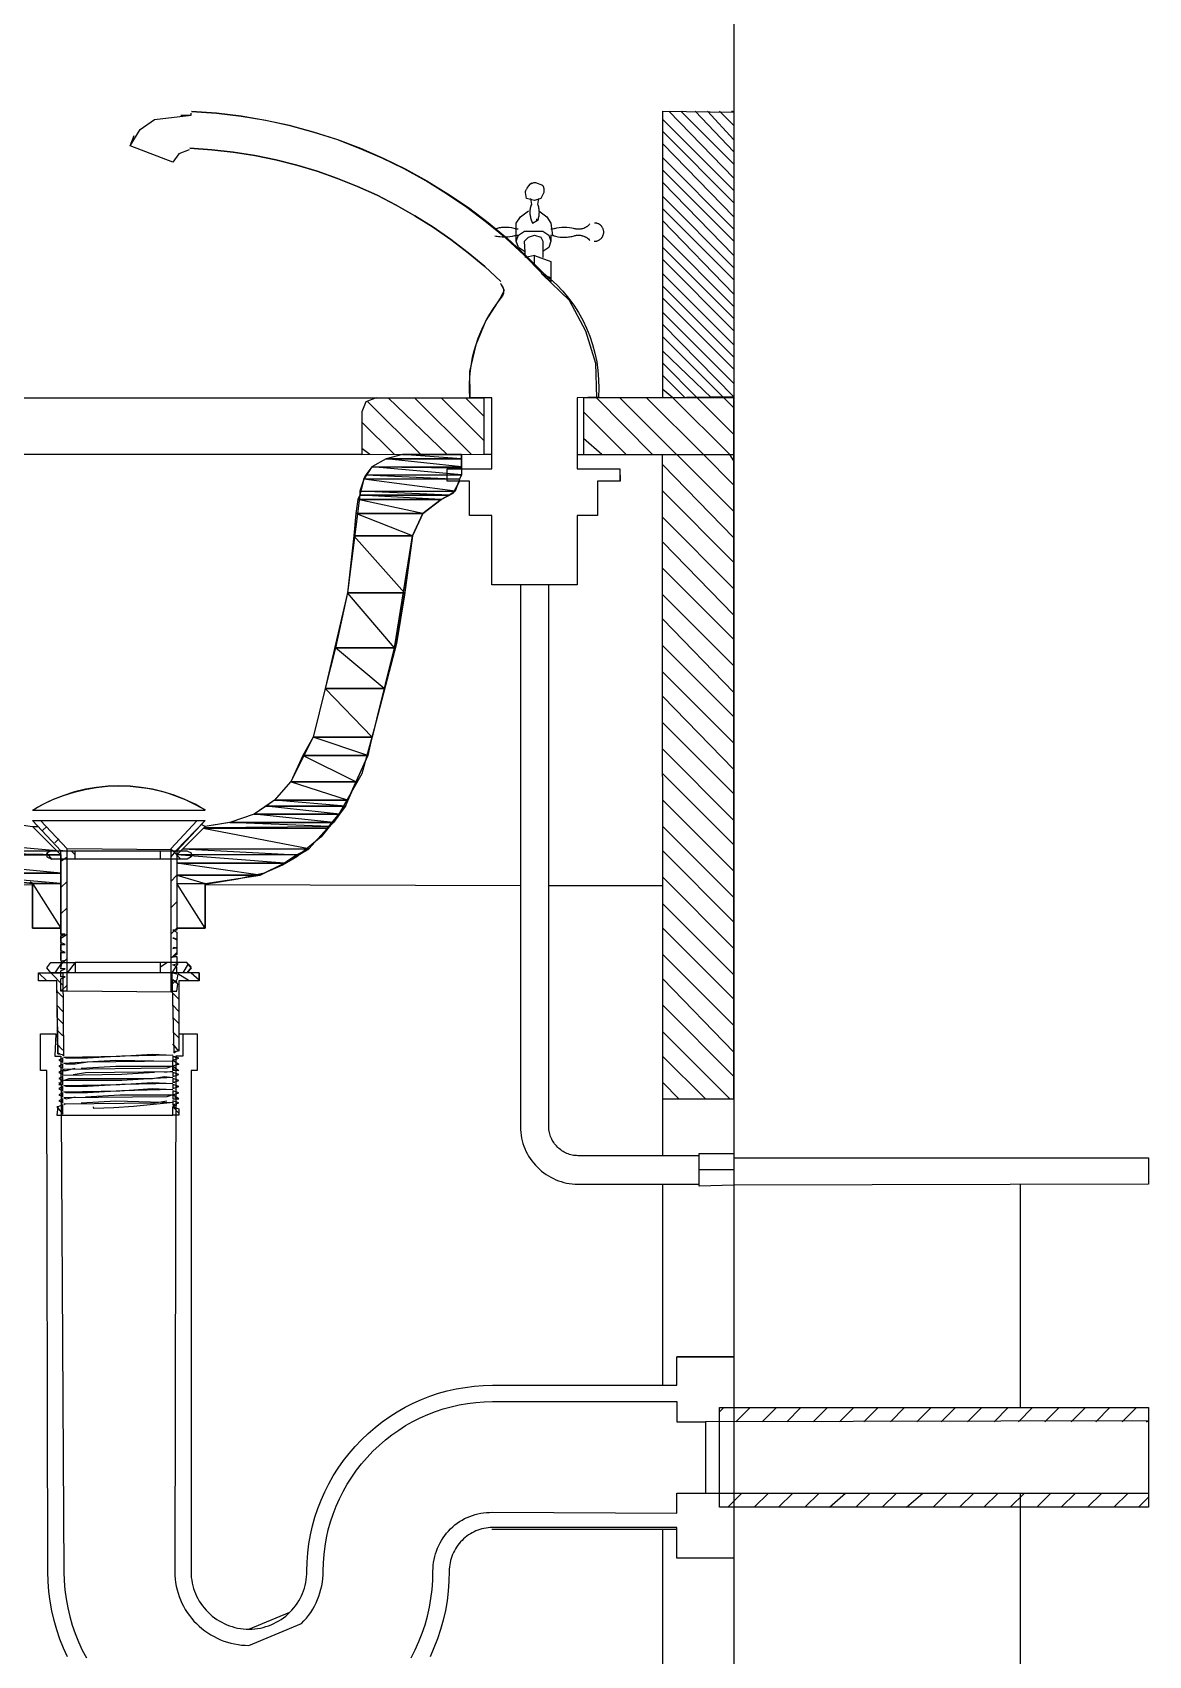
# Model space of a CAD drawing. Header units: inches. Extents: x -802 to 6464, y -987 to 5796.
# Drawn here: x 1662.9 to 1935.7, y 1906.2 to 2303 of the extents above; entities that cross this region are included whole.
import ezdxf

# ---------------------------------------------------------------- set-up
doc = ezdxf.new("R2010")
doc.units = ezdxf.units.IN
doc.header["$MEASUREMENT"] = 0

# ---------------------------------------------------------------- blocks, each defined once
blk = doc.blocks.new('SIDE')
at = {"color": 7}
for points in [[(2516.013, 2199.015), (2516.013, 2041.191)], [(2496.995, 2136.85), (2496.64, 2136.709), (2496.427, 2136.425), (2494.936, 2136.992), (2495.292, 2137.56), (2495.788, 2137.916), (2497.065, 2138.057), (2497.065, 2138.128)], [(2509.626, 2132.38), (2509.342, 2132.486), (2509.302, 2132.555), (2508.688, 2133.174), (2508.048, 2133.761), (2507.384, 2134.314), (2506.696, 2134.834), (2505.986, 2135.32), (2505.256, 2135.77), (2504.505, 2136.185), (2503.737, 2136.563), (2502.951, 2136.904), (2502.15, 2137.207), (2501.334, 2137.471), (2500.505, 2137.696), (2499.663, 2137.881), (2498.812, 2138.024), (2497.95, 2138.127), (2497.081, 2138.187), (2497.953, 2138.128), (2498.817, 2138.027), (2499.672, 2137.883), (2500.517, 2137.699), (2501.351, 2137.474), (2502.172, 2137.21), (2502.979, 2136.907), (2503.77, 2136.565), (2504.544, 2136.186), (2505.299, 2135.771), (2506.034, 2135.319), (2506.748, 2134.832), (2507.439, 2134.31), (2508.107, 2133.755), (2508.748, 2133.167), (2509.363, 2132.546), (2509.605, 2132.349), (2509.833, 2132.139), (2510.046, 2131.914), (2510.243, 2131.677), (2510.424, 2131.429), (2510.59, 2131.17), (2510.739, 2130.902), (2510.871, 2130.625), (2510.986, 2130.34), (2511.083, 2130.048), (2511.164, 2129.751), (2511.226, 2129.448), (2511.269, 2129.142), (2511.294, 2128.833), (2511.301, 2128.522), (2511.288, 2128.209), (2510.549, 2128.193), (2510.549, 2125.709), (2512.039, 2125.709), (2512.04, 2125.284), (2511.258, 2125.284), (2511.258, 2124.077), (2510.549, 2124.077), (2510.549, 2121.664), (2507.568, 2121.664), (2507.568, 2124.077), (2506.788, 2124.077), (2506.788, 2125.284), (2506.007, 2125.284), (2506.007, 2125.71), (2507.568, 2125.71), (2507.568, 2128.193), (2506.788, 2128.193)], [(2513.529, 2130.748), (2516.013, 2128.228), (2513.529, 2128.193), (2513.529, 2138.199), (2516.013, 2138.164), (2515.942, 2138.199)], [(2516.013, 2135.857), (2513.742, 2138.199)], [(2516.013, 2136.354), (2514.167, 2138.199)], [(2516.013, 2136.78), (2514.665, 2138.198)], [(2516.013, 2137.205), (2515.091, 2138.198)], [(2516.013, 2137.702), (2515.516, 2138.199)], [(2496.711, 2138.057), (2497.065, 2138.057)], [(2516.013, 2135.431), (2513.529, 2137.915)], [(2494.937, 2136.992), (2495.078, 2137.347)], [(2516.013, 2135.005), (2513.529, 2137.489)], [(2516.013, 2134.509), (2513.529, 2137.064)], [(2516.013, 2134.083), (2513.529, 2136.567)], [(2516.013, 2133.657), (2513.529, 2136.141)], [(2508.957, 2135.687), (2508.906, 2135.655), (2508.858, 2135.611)], [(2516.013, 2133.16), (2513.529, 2135.715)], [(2508.916, 2135.147), (2508.944, 2134.943), (2508.932, 2134.913), (2508.922, 2134.882), (2508.913, 2134.85), (2508.906, 2134.817), (2508.901, 2134.783), (2508.897, 2134.748), (2508.895, 2134.714), (2508.894, 2134.679), (2508.894, 2134.644), (2508.896, 2134.609), (2508.899, 2134.575), (2508.904, 2134.541), (2508.91, 2134.507), (2508.917, 2134.474), (2508.926, 2134.443), (2508.936, 2134.412), (2508.987, 2134.296), (2509.18, 2134.411), (2509.19, 2134.442), (2509.199, 2134.474), (2509.207, 2134.507), (2509.213, 2134.541), (2509.218, 2134.575), (2509.221, 2134.609), (2509.223, 2134.644), (2509.224, 2134.679), (2509.223, 2134.714), (2509.22, 2134.749), (2509.216, 2134.783), (2509.211, 2134.817), (2509.204, 2134.85), (2509.195, 2134.883), (2509.185, 2134.914), (2509.173, 2134.944), (2509.2, 2135.147)], [(2516.013, 2132.735), (2513.529, 2135.218)], [(2516.013, 2132.309), (2513.529, 2134.793)], [(2508.42, 2133.657), (2508.42, 2134.296), (2508.562, 2134.509), (2508.845, 2134.721)], [(2509.129, 2134.438), (2509.129, 2134.367)], [(2509.2, 2134.721), (2509.484, 2134.509), (2509.626, 2134.296), (2509.682, 2133.86), (2509.787, 2133.833), (2509.867, 2133.817), (2509.949, 2133.807), (2510.032, 2133.801), (2510.116, 2133.8), (2510.199, 2133.804), (2510.24, 2133.808), (2510.281, 2133.814), (2510.321, 2133.821), (2510.361, 2133.83), (2510.401, 2133.84), (2510.44, 2133.852), (2510.458, 2133.857), (2510.477, 2133.861), (2510.496, 2133.865), (2510.515, 2133.868), (2510.534, 2133.87), (2510.553, 2133.871), (2510.572, 2133.872), (2510.591, 2133.872), (2510.609, 2133.871), (2510.628, 2133.87), (2510.647, 2133.868), (2510.665, 2133.866), (2510.684, 2133.862), (2510.702, 2133.859), (2510.72, 2133.854), (2510.739, 2133.849), (2510.774, 2133.837), (2510.791, 2133.83), (2510.809, 2133.822), (2510.826, 2133.814), (2510.842, 2133.805), (2510.859, 2133.796), (2510.875, 2133.786), (2510.89, 2133.775), (2510.906, 2133.764), (2510.935, 2133.74), (2510.963, 2133.714), (2510.977, 2133.7), (2510.989, 2133.685)], [(2509.628, 2134.088), (2509.664, 2134.092), (2509.755, 2134.106), (2509.795, 2134.116), (2509.836, 2134.125), (2509.921, 2134.139), (2510.009, 2134.147), (2510.099, 2134.151), (2510.188, 2134.149), (2510.276, 2134.141), (2510.361, 2134.128), (2510.402, 2134.119), (2510.442, 2134.109), (2510.461, 2134.104), (2510.479, 2134.1), (2510.498, 2134.097), (2510.517, 2134.094), (2510.555, 2134.09), (2510.573, 2134.089), (2510.592, 2134.089), (2510.63, 2134.09), (2510.648, 2134.092), (2510.667, 2134.094), (2510.685, 2134.097), (2510.703, 2134.1), (2510.739, 2134.109), (2510.775, 2134.121), (2510.809, 2134.134), (2510.842, 2134.151), (2510.859, 2134.16), (2510.875, 2134.169), (2510.89, 2134.18), (2510.906, 2134.19), (2510.921, 2134.202), (2510.935, 2134.214), (2510.949, 2134.226), (2510.963, 2134.24), (2510.977, 2134.253), (2510.989, 2134.268)], [(2511.132, 2133.658), (2511.154, 2133.657), (2511.176, 2133.658), (2511.186, 2133.659), (2511.197, 2133.661), (2511.207, 2133.662), (2511.218, 2133.664), (2511.228, 2133.667), (2511.238, 2133.669), (2511.248, 2133.673), (2511.258, 2133.676), (2511.278, 2133.684), (2511.297, 2133.693), (2511.306, 2133.698), (2511.315, 2133.703), (2511.333, 2133.715), (2511.35, 2133.727), (2511.366, 2133.741), (2511.381, 2133.756), (2511.388, 2133.764), (2511.395, 2133.772), (2511.402, 2133.78), (2511.408, 2133.789), (2511.42, 2133.807), (2511.426, 2133.816), (2511.431, 2133.826), (2511.436, 2133.835), (2511.441, 2133.845), (2511.445, 2133.855), (2511.449, 2133.865), (2511.453, 2133.874), (2511.456, 2133.885), (2511.462, 2133.905), (2511.466, 2133.926), (2511.469, 2133.946), (2511.47, 2133.967), (2511.47, 2133.989), (2511.469, 2134.01), (2511.466, 2134.031), (2511.462, 2134.051), (2511.457, 2134.072), (2511.45, 2134.092), (2511.442, 2134.112), (2511.432, 2134.132), (2511.421, 2134.15), (2511.409, 2134.168), (2511.402, 2134.176), (2511.396, 2134.185), (2511.388, 2134.193), (2511.381, 2134.2), (2511.374, 2134.208), (2511.366, 2134.215), (2511.358, 2134.222), (2511.349, 2134.228), (2511.341, 2134.235), (2511.332, 2134.241), (2511.323, 2134.246), (2511.314, 2134.252), (2511.296, 2134.262), (2511.286, 2134.266), (2511.277, 2134.271), (2511.257, 2134.278), (2511.237, 2134.284), (2511.226, 2134.287), (2511.216, 2134.289), (2511.195, 2134.293), (2511.184, 2134.294), (2511.173, 2134.295), (2511.162, 2134.295), (2511.151, 2134.296)], [(2516.013, 2131.812), (2513.529, 2134.367)], [(2508.489, 2133.865), (2508.452, 2133.861), (2508.361, 2133.847), (2508.28, 2133.828), (2508.195, 2133.813), (2508.107, 2133.804), (2508.018, 2133.8), (2507.928, 2133.801), (2507.84, 2133.808), (2507.797, 2133.813), (2507.755, 2133.82), (2507.714, 2133.829), (2507.674, 2133.839)], [(2507.679, 2134.098), (2507.718, 2134.11), (2507.757, 2134.12), (2507.797, 2134.129), (2507.837, 2134.137), (2507.878, 2134.142), (2507.919, 2134.147), (2508.002, 2134.152), (2508.085, 2134.151), (2508.168, 2134.146), (2508.249, 2134.135), (2508.329, 2134.12), (2508.38, 2134.103), (2508.437, 2134.094), (2508.489, 2134.087)], [(2508.379, 2133.849), (2508.344, 2133.842)], [(2508.704, 2133.302), (2508.491, 2133.444), (2508.42, 2133.657), (2508.491, 2133.87), (2508.704, 2134.012), (2509.342, 2134.012), (2509.555, 2133.87), (2509.626, 2133.657), (2509.555, 2133.444), (2509.342, 2133.302)], [(2509.058, 2133.16), (2508.739, 2133.089), (2508.704, 2133.657), (2508.845, 2133.799), (2509.058, 2133.87), (2509.271, 2133.799), (2509.342, 2133.657), (2509.342, 2133.09)], [(2509.737, 2133.85), (2509.679, 2133.859), (2509.627, 2133.868), (2509.626, 2133.657)], [(2509.738, 2134.104), (2509.774, 2134.111)], [(2516.013, 2131.386), (2513.529, 2133.87)], [(2509.059, 2132.806), (2509.059, 2133.16), (2509.626, 2132.947), (2509.626, 2132.38), (2509.626, 2132.238), (2509.342, 2132.486), (2510.264, 2131.6), (2510.833, 2130.534), (2511.188, 2129.399), (2511.223, 2128.193), (2513.174, 2126.206)], [(2516.013, 2130.96), (2513.529, 2133.444)], [(2516.013, 2130.535), (2513.529, 2133.019)], [(2516.013, 2130.038), (2513.529, 2132.522)], [(2516.013, 2129.612), (2513.529, 2132.096)], [(2516.013, 2129.186), (2513.529, 2131.67)], [(2516.013, 2128.69), (2513.529, 2131.174)], [(2516.013, 2127.838), (2515.658, 2128.193), (2513.529, 2130.322)], [(2515.232, 2128.193), (2513.529, 2129.826)], [(2516.013, 2126.915), (2514.736, 2128.193), (2513.53, 2129.399)], [(2514.31, 2128.193), (2513.529, 2128.973)], [(2503.523, 2128.193), (2503.168, 2128.051), (2503.026, 2127.696), (2503.026, 2126.206), (2471.022, 2126.206), (2460.377, 2126.205)], [(2468.963, 2128.193), (2470.986, 2126.206), (2471.021, 2127.696), (2470.88, 2128.051), (2470.56, 2128.193), (2503.523, 2128.193), (2507.285, 2128.193), (2507.285, 2126.205)], [(2505.084, 2126.206), (2503.239, 2128.051)], [(2506.007, 2126.206), (2503.949, 2128.193)], [(2506.858, 2126.206), (2504.871, 2128.193)], [(2507.284, 2126.703), (2505.793, 2128.194)], [(2507.284, 2127.554), (2506.646, 2128.193)], [(2507.568, 2125.709), (2507.568, 2128.193)], [(2510.549, 2128.193), (2510.549, 2125.709)], [(2513.528, 2103.71), (2516.012, 2103.71), (2516.012, 2128.193), (2510.761, 2128.193), (2510.761, 2126.206)], [(2512.038, 2128.193), (2516.013, 2124.219)], [(2516.013, 2125.141), (2514.949, 2126.206), (2512.961, 2128.193)], [(2516.013, 2125.993), (2515.871, 2126.206), (2513.884, 2128.193), (2513.529, 2128.477)], [(2512.252, 2126.206), (2510.761, 2127.697)], [(2504.162, 2126.206), (2503.027, 2127.341)], [(2503.31, 2126.206), (2503.027, 2126.419)], [(2511.4, 2126.206), (2510.762, 2126.773)], [(2491.53, 2113.22), (2492.524, 2112.227), (2492.524, 2109.671), (2492.524, 2109.423), (2492.524, 2109.139), (2492.524, 2108.855), (2492.523, 2108.536), (2492.523, 2108.819), (2492.665, 2108.819), (2492.523, 2108.89), (2492.523, 2109.103), (2492.665, 2109.103), (2492.523, 2109.174), (2492.523, 2109.388), (2492.665, 2109.459), (2492.523, 2109.459), (2492.523, 2112.368), (2491.53, 2113.432), (2491.814, 2113.432), (2497.278, 2113.432), (2497.562, 2113.432), (2496.569, 2112.368), (2496.569, 2109.6), (2496.427, 2109.6), (2496.569, 2109.529), (2496.569, 2109.281), (2496.569, 2108.997), (2496.569, 2108.749), (2496.427, 2108.678), (2496.569, 2108.678), (2496.569, 2108.394)], [(2506.503, 2126.064), (2506.503, 2125.78), (2503.878, 2126.064), (2503.381, 2125.78), (2506.504, 2125.745), (2506.504, 2126.206), (2504.445, 2126.206), (2503.878, 2126.064), (2503.381, 2125.78), (2503.098, 2125.355), (2502.956, 2124.786), (2502.53, 2121.38), (2501.749, 2118.045), (2501.323, 2116.341), (2500.543, 2114.781), (2499.975, 2114.142), (2499.265, 2113.645), (2498.414, 2113.361), (2497.562, 2113.219), (2497.42, 2113.29)], [(2507.568, 2126.206), (2507.285, 2126.206), (2503.026, 2126.205)], [(2503.381, 2125.78), (2506.503, 2125.78), (2506.503, 2125.496), (2503.381, 2125.78), (2503.168, 2125.496), (2506.432, 2125.354), (2503.097, 2125.354), (2503.168, 2125.496), (2506.503, 2125.496), (2506.432, 2125.354), (2503.097, 2125.354)], [(2504.445, 2126.206), (2506.504, 2126.206), (2506.504, 2126.064), (2503.878, 2126.064)], [(2510.549, 2126.206), (2510.761, 2126.206), (2516.012, 2126.206)], [(2512.039, 2125.709), (2512.039, 2125.284)], [(2513.529, 2101.723), (2513.529, 2103.711), (2513.528, 2126.206)], [(2516.013, 2123.296), (2513.529, 2125.851)], [(2496.569, 2111.233), (2497.562, 2111.233), (2497.562, 2109.671), (2496.569, 2111.233), (2497.562, 2111.232), (2497.562, 2109.671), (2496.568, 2109.671), (2497.563, 2109.671), (2497.563, 2111.233), (2499.478, 2111.517), (2500.33, 2111.942), (2501.181, 2112.439), (2501.82, 2113.148), (2502.459, 2113.93), (2503.24, 2115.703), (2504.162, 2119.465), (2504.8, 2123.367), (2505.156, 2124.148), (2505.794, 2124.645), (2506.22, 2124.858), (2506.433, 2125.283), (2506.22, 2124.857), (2505.794, 2124.645), (2505.156, 2124.148), (2504.801, 2123.368), (2504.517, 2121.309), (2504.233, 2119.607), (2503.453, 2116.626), (2503.026, 2115.065), (2502.175, 2113.574), (2501.607, 2112.864), (2500.756, 2112.155), (2500.258, 2111.871), (2499.62, 2111.588), (2498.698, 2111.375), (2497.562, 2111.197), (2508.562, 2111.162)], [(2506.432, 2125.354), (2506.29, 2124.928), (2506.078, 2124.787), (2502.955, 2124.786)], [(2473.576, 2113.22), (2473.576, 2111.161), (2491.53, 2111.197), (2491.53, 2109.672), (2492.524, 2109.671), (2491.53, 2109.671), (2491.53, 2111.233), (2488.337, 2111.587), (2485.144, 2112.368), (2482.092, 2113.503), (2479.254, 2114.922), (2476.557, 2116.696), (2474.144, 2118.826), (2472.015, 2121.239), (2470.171, 2123.935), (2469.602, 2124.503), (2468.893, 2124.716), (2468.751, 2124.716), (2472.086, 2124.716), (2468.183, 2124.857), (2468.751, 2124.716)], [(2505.794, 2124.644), (2505.156, 2124.148), (2502.813, 2124.148)], [(2506.078, 2124.786), (2505.794, 2124.644), (2502.884, 2124.644)], [(2516.013, 2122.445), (2513.529, 2124.929)], [(2505.156, 2124.148), (2504.801, 2123.367), (2502.742, 2123.368)], [(2507.568, 2121.664), (2507.568, 2124.077)], [(2510.549, 2124.077), (2510.549, 2121.664)], [(2516.013, 2121.522), (2513.529, 2124.006)], [(2504.801, 2123.368), (2504.517, 2121.381), (2502.529, 2121.381)], [(2516.013, 2120.6), (2513.529, 2123.155)], [(2516.013, 2119.748), (2513.529, 2122.232)], [(2504.517, 2121.381), (2504.162, 2119.465), (2502.104, 2119.465)], [(2508.562, 2121.664), (2508.562, 2102.735), (2508.564, 2102.634), (2508.572, 2102.535), (2508.584, 2102.437), (2508.601, 2102.341), (2508.623, 2102.246), (2508.649, 2102.152), (2508.68, 2102.06), (2508.716, 2101.969), (2508.756, 2101.881), (2508.8, 2101.794), (2508.849, 2101.71), (2508.901, 2101.627), (2508.959, 2101.547), (2509.02, 2101.47), (2509.085, 2101.394), (2509.154, 2101.322), (2509.227, 2101.253), (2509.302, 2101.188), (2509.379, 2101.126), (2509.459, 2101.069), (2509.542, 2101.016), (2509.626, 2100.968), (2509.713, 2100.924), (2509.801, 2100.884), (2509.892, 2100.848), (2509.984, 2100.817), (2510.077, 2100.791), (2510.173, 2100.769), (2510.269, 2100.752), (2510.367, 2100.74), (2510.466, 2100.732), (2510.566, 2100.73), (2514.806, 2100.73)], [(2514.807, 2101.723), (2510.566, 2101.724), (2510.515, 2101.725), (2510.465, 2101.729), (2510.416, 2101.735), (2510.367, 2101.744), (2510.319, 2101.755), (2510.273, 2101.768), (2510.226, 2101.784), (2510.181, 2101.802), (2510.137, 2101.822), (2510.094, 2101.845), (2510.052, 2101.87), (2510.01, 2101.897), (2509.97, 2101.926), (2509.931, 2101.957), (2509.893, 2101.99), (2509.856, 2102.025), (2509.821, 2102.062), (2509.788, 2102.1), (2509.757, 2102.139), (2509.728, 2102.179), (2509.701, 2102.22), (2509.676, 2102.262), (2509.654, 2102.306), (2509.633, 2102.35), (2509.615, 2102.395), (2509.6, 2102.441), (2509.586, 2102.488), (2509.575, 2102.536), (2509.566, 2102.584), (2509.56, 2102.634), (2509.556, 2102.684), (2509.555, 2102.735), (2509.555, 2117.194), (2509.555, 2120.316), (2509.555, 2121.664)], [(2516.013, 2118.826), (2513.529, 2121.309)], [(2516.013, 2117.903), (2513.529, 2120.458)], [(2504.162, 2119.465), (2503.807, 2118.045), (2501.749, 2118.045)], [(2516.013, 2117.052), (2513.529, 2119.535)], [(2516.013, 2116.129), (2513.529, 2118.613)], [(2503.807, 2118.045), (2503.382, 2116.342), (2501.323, 2116.342)], [(2516.013, 2115.206), (2513.529, 2117.761)], [(2516.013, 2114.355), (2513.529, 2116.839)], [(2503.381, 2116.342), (2503.239, 2115.703), (2500.968, 2115.703)], [(2503.239, 2115.703), (2502.814, 2114.781), (2500.542, 2114.78)], [(2516.013, 2113.432), (2513.529, 2115.916)], [(2516.013, 2112.581), (2513.529, 2115.065)], [(2485.64, 2114.355), (2488.55, 2113.646), (2491.53, 2113.22), (2491.743, 2113.219)], [(2502.813, 2114.78), (2502.53, 2114.142), (2499.975, 2114.142)], [(2491.53, 2113.787), (2497.562, 2113.787)], [(2502.459, 2113.929), (2502.246, 2113.645), (2499.265, 2113.645)], [(2502.53, 2114.142), (2502.459, 2113.929), (2499.691, 2113.929)], [(2516.013, 2111.658), (2513.529, 2114.142)], [(2491.53, 2113.219), (2492.382, 2112.368), (2492.523, 2112.226), (2485.853, 2112.226)], [(2492.595, 2112.368), (2492.524, 2112.368), (2491.531, 2113.432)], [(2496.711, 2112.084), (2496.391, 2112.403), (2492.736, 2112.439), (2491.814, 2113.432)], [(2491.885, 2113.078), (2492.027, 2113.219)], [(2497.562, 2113.432), (2496.533, 2112.368), (2496.356, 2112.155)], [(2497.278, 2113.432), (2496.356, 2112.439), (2496.356, 2107.471), (2496.569, 2107.471), (2496.604, 2107.719), (2496.427, 2107.861), (2496.569, 2107.79), (2496.427, 2107.826)], [(2502.034, 2113.361), (2501.892, 2113.219), (2498.413, 2113.361), (2497.562, 2113.219), (2496.568, 2112.226), (2496.568, 2109.671), (2496.356, 2109.458)], [(2497.562, 2113.219), (2497.527, 2113.184), (2501.892, 2113.219), (2501.82, 2113.148), (2497.491, 2113.148)], [(2502.245, 2113.645), (2502.033, 2113.361), (2498.413, 2113.361)], [(2516.013, 2110.736), (2513.529, 2113.22)], [(2492.311, 2112.652), (2492.453, 2112.794)], [(2501.82, 2113.148), (2501.182, 2112.439), (2497.491, 2113.148), (2496.782, 2112.439), (2500.756, 2112.226), (2496.569, 2112.226), (2496.781, 2112.439), (2501.182, 2112.439), (2500.756, 2112.226), (2496.569, 2112.226)], [(2492.523, 2112.226), (2492.523, 2111.587), (2488.337, 2111.587)], [(2492.027, 2112.297), (2492.027, 2112.155), (2492.204, 2112.084), (2492.027, 2112.297), (2492.169, 2112.368), (2493.02, 2112.368)], [(2493.02, 2112.084), (2493.02, 2112.368), (2496.923, 2112.368), (2497.065, 2112.297), (2497.065, 2112.155), (2496.924, 2112.084), (2493.021, 2112.084), (2492.169, 2112.084)], [(2492.524, 2112.013), (2492.736, 2112.155)], [(2496.64, 2107.188), (2496.391, 2107.436), (2492.736, 2107.472), (2492.736, 2112.439)], [(2493.02, 2112.226), (2492.879, 2112.368)], [(2496.001, 2112.084), (2496.001, 2112.368)], [(2500.756, 2112.226), (2500.329, 2111.942), (2496.569, 2111.942)], [(2516.013, 2109.884), (2513.529, 2112.368)], [(2491.439, 2111.283), (2491.528, 2111.256), (2492.523, 2111.232), (2488.337, 2111.587), (2491.53, 2111.233), (2492.523, 2109.671), (2492.523, 2111.587)], [(2496.356, 2111.303), (2496.569, 2111.516), (2499.478, 2111.516), (2496.569, 2111.942), (2496.569, 2111.516), (2497.562, 2111.232), (2499.478, 2111.516)], [(2500.329, 2111.942), (2499.478, 2111.516), (2496.569, 2111.516), (2496.569, 2109.671)], [(2473.576, 2111.161), (2464.067, 2111.161), (2464.067, 2072.202), (2513.53, 2072.202), (2513.529, 2083.698), (2513.529, 2088.666)], [(2491.53, 2109.671), (2491.53, 2111.233), (2492.523, 2111.233)], [(2492.524, 2111.09), (2492.736, 2111.303)], [(2509.555, 2111.162), (2513.529, 2111.162)], [(2516.013, 2108.962), (2513.529, 2111.446)], [(2492.524, 2110.168), (2492.736, 2110.381)], [(2496.356, 2110.381), (2496.569, 2110.594)], [(2516.013, 2108.039), (2513.529, 2110.523)], [(2492.524, 2109.316), (2492.736, 2109.458)], [(2492.524, 2109.387), (2492.595, 2109.458)], [(2496.569, 2109.246), (2496.462, 2109.316), (2496.427, 2109.316)], [(2516.013, 2107.188), (2513.529, 2109.671)], [(2492.524, 2109.104), (2492.595, 2109.104)], [(2492.524, 2108.82), (2492.595, 2108.82)], [(2496.569, 2108.678), (2496.391, 2108.642), (2496.569, 2108.82)], [(2496.569, 2108.962), (2496.462, 2108.997), (2496.427, 2108.962)], [(2516.013, 2106.265), (2513.529, 2108.749)], [(2491.743, 2107.826), (2491.743, 2108.11), (2492.027, 2107.826)], [(2492.595, 2107.684), (2492.169, 2108.11), (2492.027, 2108.287), (2492.027, 2108.287), (2492.169, 2108.465), (2493.02, 2108.465), (2492.737, 2108.11)], [(2497.349, 2108.11), (2493.021, 2108.11), (2492.169, 2108.11)], [(2492.736, 2107.472), (2492.523, 2107.472), (2492.523, 2107.897), (2492.665, 2107.968), (2492.523, 2107.968), (2492.523, 2108.181), (2492.665, 2108.252), (2492.523, 2108.252), (2492.559, 2108.465), (2492.311, 2108.11)], [(2492.524, 2108.394), (2492.736, 2108.607)], [(2492.524, 2108.465), (2492.595, 2108.536)], [(2497.065, 2108.252), (2497.065, 2108.288), (2496.924, 2108.11), (2497.065, 2108.287), (2496.923, 2108.465), (2493.02, 2108.465), (2493.02, 2108.11)], [(2496.001, 2108.323), (2496.214, 2108.465)], [(2496.001, 2108.11), (2496.001, 2108.465)], [(2496.569, 2108.109), (2496.569, 2108.324), (2496.427, 2108.394), (2496.604, 2108.43), (2496.391, 2108.11), (2496.467, 2105.314), (2496.548, 2105.37), (2496.599, 2105.386), (2496.644, 2105.4)], [(2497.066, 2108.11), (2497.349, 2107.862), (2497.349, 2108.11), (2497.349, 2107.826), (2496.64, 2107.826), (2496.64, 2105.378), (2496.427, 2105.626)], [(2497.065, 2108.323), (2496.959, 2108.429), (2496.782, 2108.11)], [(2492.48, 2105.275), (2492.409, 2105.28), (2492.382, 2107.826)], [(2492.524, 2107.471), (2492.736, 2107.684)], [(2496.995, 2107.826), (2496.604, 2108.074), (2496.569, 2107.861), (2496.356, 2107.684)], [(2516.013, 2105.342), (2513.529, 2107.897)], [(2492.595, 2107.259), (2492.382, 2107.471)], [(2492.595, 2106.762), (2492.382, 2106.975)], [(2496.64, 2106.762), (2496.427, 2106.975)], [(2516.013, 2104.491), (2513.529, 2106.975)], [(2492.595, 2106.336), (2492.382, 2106.549)], [(2496.64, 2106.336), (2496.427, 2106.549)], [(2530.419, 2092.427), (2530.489, 2092.463), (2515.02, 2092.427), (2515.019, 2089.943), (2516.012, 2089.943), (2516.013, 2087.673), (2514.026, 2087.673), (2514.026, 2088.737), (2507.586, 2088.737), (2507.511, 2088.735), (2507.436, 2088.729), (2507.362, 2088.72), (2507.29, 2088.707), (2507.218, 2088.691), (2507.148, 2088.671), (2507.079, 2088.647), (2507.011, 2088.621), (2506.944, 2088.591), (2506.879, 2088.557), (2506.816, 2088.52), (2506.754, 2088.48), (2506.694, 2088.437), (2506.636, 2088.391), (2506.579, 2088.342), (2506.524, 2088.29), (2506.472, 2088.235), (2506.423, 2088.178), (2506.377, 2088.119), (2506.334, 2088.057), (2506.294, 2087.994), (2506.257, 2087.929), (2506.224, 2087.863), (2506.194, 2087.795), (2506.167, 2087.725), (2506.144, 2087.655), (2506.124, 2087.583), (2506.107, 2087.51), (2506.095, 2087.436), (2506.085, 2087.362), (2506.08, 2087.287), (2506.078, 2087.211), (2506.069, 2086.864), (2506.044, 2086.52), (2506.001, 2086.179), (2505.942, 2085.841), (2505.867, 2085.507), (2505.776, 2085.178), (2505.669, 2084.854), (2505.546, 2084.536), (2505.408, 2084.224)], [(2492.754, 2084.217), (2492.612, 2084.527), (2492.486, 2084.844), (2492.376, 2085.166), (2492.282, 2085.494), (2492.204, 2085.826), (2492.142, 2086.163), (2492.098, 2086.503), (2492.072, 2086.847), (2492.063, 2087.193), (2492.027, 2104.704), (2491.814, 2104.704), (2491.814, 2105.981), (2492.346, 2105.981), (2492.311, 2105.201), (2492.524, 2105.2), (2492.63, 2087.194), (2492.638, 2086.876), (2492.663, 2086.56), (2492.704, 2086.247), (2492.76, 2085.938), (2492.832, 2085.633), (2492.919, 2085.332), (2493.021, 2085.036), (2493.137, 2084.745), (2493.267, 2084.46), (2493.411, 2084.182)], [(2504.753, 2084.187), (2504.894, 2084.467), (2505.021, 2084.753), (2505.134, 2085.046), (2505.232, 2085.343), (2505.316, 2085.646), (2505.385, 2085.952), (2505.44, 2086.263), (2505.479, 2086.576), (2505.502, 2086.893), (2505.51, 2087.211), (2505.513, 2087.315), (2505.52, 2087.418), (2505.533, 2087.52), (2505.551, 2087.621), (2505.573, 2087.721), (2505.6, 2087.82), (2505.633, 2087.917), (2505.669, 2088.012), (2505.711, 2088.106), (2505.757, 2088.197), (2505.807, 2088.286), (2505.862, 2088.372), (2505.921, 2088.457), (2505.984, 2088.538), (2506.052, 2088.616), (2506.123, 2088.691), (2506.198, 2088.763), (2506.276, 2088.829), (2506.356, 2088.89), (2506.439, 2088.947), (2506.525, 2088.999), (2506.612, 2089.047), (2506.702, 2089.089), (2506.794, 2089.127), (2506.887, 2089.161), (2506.983, 2089.19), (2507.08, 2089.214), (2507.178, 2089.234), (2507.279, 2089.249), (2507.38, 2089.26), (2507.482, 2089.267), (2507.586, 2089.269), (2514.026, 2089.234), (2514.026, 2089.943), (2515.019, 2089.943)], [(2492.595, 2105.91), (2492.382, 2106.123)], [(2496.64, 2105.839), (2496.427, 2106.052)], [(2496.64, 2105.981), (2496.782, 2105.981), (2496.781, 2105.2), (2496.533, 2105.2), (2496.498, 2087.193), (2496.501, 2087.065), (2496.51, 2086.938), (2496.526, 2086.813), (2496.548, 2086.689), (2496.576, 2086.566), (2496.61, 2086.446), (2496.649, 2086.327), (2496.695, 2086.211), (2496.746, 2086.097), (2496.803, 2085.986), (2496.865, 2085.877), (2496.933, 2085.771), (2497.006, 2085.669), (2497.084, 2085.569), (2497.168, 2085.472), (2497.256, 2085.38), (2497.35, 2085.291), (2497.446, 2085.208), (2497.547, 2085.129), (2497.651, 2085.056), (2497.758, 2084.988), (2497.868, 2084.926), (2497.981, 2084.869), (2498.097, 2084.818), (2498.215, 2084.773), (2498.335, 2084.733), (2498.457, 2084.699), (2498.58, 2084.671), (2498.706, 2084.649), (2498.832, 2084.634), (2498.96, 2084.624), (2499.088, 2084.621), (2500.92, 2085.38), (2501.008, 2085.473), (2501.092, 2085.57), (2501.17, 2085.67), (2501.243, 2085.774), (2501.311, 2085.881), (2501.373, 2085.991), (2501.43, 2086.104), (2501.481, 2086.22), (2501.527, 2086.338), (2501.566, 2086.458), (2501.6, 2086.58), (2501.628, 2086.704), (2501.65, 2086.829), (2501.666, 2086.955), (2501.675, 2087.083), (2501.678, 2087.211), (2501.686, 2087.505), (2501.707, 2087.797), (2501.743, 2088.086), (2501.793, 2088.373), (2501.857, 2088.656), (2501.934, 2088.935), (2502.025, 2089.209), (2502.129, 2089.479), (2502.246, 2089.743), (2502.376, 2090.001), (2502.519, 2090.254), (2502.674, 2090.499), (2502.841, 2090.737), (2503.02, 2090.967), (2503.211, 2091.188), (2503.414, 2091.401), (2503.627, 2091.604), (2503.848, 2091.795), (2504.077, 2091.974), (2504.314, 2092.141), (2504.557, 2092.296), (2504.808, 2092.439), (2505.065, 2092.569), (2505.327, 2092.686), (2505.595, 2092.79), (2505.868, 2092.881), (2506.146, 2092.958), (2506.427, 2093.022), (2506.713, 2093.072), (2507.001, 2093.108), (2507.292, 2093.129), (2507.586, 2093.137), (2514.026, 2093.137), (2514.026, 2092.427), (2515.019, 2092.427)], [(2496.782, 2105.981), (2497.278, 2105.981), (2497.278, 2104.704), (2497.066, 2104.704), (2497.065, 2087.193), (2497.068, 2087.093), (2497.075, 2086.994), (2497.088, 2086.896), (2497.105, 2086.8), (2497.126, 2086.705), (2497.153, 2086.611), (2497.184, 2086.519), (2497.219, 2086.428), (2497.259, 2086.34), (2497.304, 2086.253), (2497.352, 2086.169), (2497.405, 2086.086), (2497.462, 2086.006), (2497.524, 2085.928), (2497.589, 2085.853), (2497.658, 2085.781), (2497.731, 2085.712), (2497.806, 2085.647), (2497.885, 2085.585), (2497.966, 2085.528), (2498.05, 2085.475), (2498.136, 2085.427), (2498.224, 2085.382), (2498.314, 2085.343), (2498.406, 2085.307), (2498.5, 2085.276), (2498.595, 2085.25), (2498.692, 2085.228), (2498.79, 2085.211), (2498.888, 2085.199), (2498.988, 2085.191), (2499.088, 2085.189), (2500.518, 2085.781), (2500.587, 2085.854), (2500.653, 2085.93), (2500.714, 2086.008), (2500.771, 2086.089), (2500.824, 2086.173), (2500.872, 2086.259), (2500.917, 2086.347), (2500.957, 2086.437), (2500.992, 2086.53), (2501.023, 2086.623), (2501.05, 2086.718), (2501.071, 2086.815), (2501.089, 2086.913), (2501.101, 2087.012), (2501.108, 2087.111), (2501.111, 2087.211), (2501.119, 2087.533), (2501.142, 2087.853), (2501.182, 2088.17), (2501.237, 2088.484), (2501.307, 2088.794), (2501.391, 2089.1), (2501.491, 2089.401), (2501.605, 2089.696), (2501.733, 2089.986), (2501.876, 2090.269), (2502.032, 2090.545), (2502.202, 2090.814), (2502.385, 2091.074), (2502.581, 2091.326), (2502.791, 2091.569), (2503.013, 2091.803), (2503.246, 2092.025), (2503.488, 2092.234), (2503.739, 2092.43), (2503.999, 2092.613), (2504.266, 2092.783), (2504.541, 2092.939), (2504.822, 2093.082), (2505.11, 2093.21), (2505.404, 2093.324), (2505.703, 2093.424), (2506.007, 2093.509), (2506.316, 2093.578), (2506.629, 2093.633), (2506.945, 2093.673), (2507.264, 2093.696), (2507.586, 2093.704), (2514.026, 2093.705), (2514.026, 2094.698), (2516.013, 2094.698), (2514.026, 2094.698)], [(2515.871, 2103.71), (2513.529, 2106.052)], [(2492.595, 2105.413), (2492.382, 2105.626)], [(2496.506, 2105.357), (2496.463, 2105.343)], [(2493.233, 2104.775), (2494.44, 2104.846), (2496.426, 2104.846), (2496.214, 2104.775), (2492.63, 2104.739), (2492.453, 2104.633), (2492.595, 2104.562), (2492.524, 2104.633)], [(2492.595, 2104.988), (2492.524, 2105.059)], [(2495.788, 2104.633), (2494.653, 2104.562), (2492.595, 2104.526), (2492.595, 2104.704), (2492.701, 2104.704), (2493.02, 2104.775)], [(2496.569, 2105.13), (2496.427, 2105.2)], [(2496.498, 2104.704), (2496.427, 2104.775)], [(2515.019, 2103.71), (2513.528, 2105.201)], [(2492.524, 2104.207), (2492.453, 2104.278)], [(2492.949, 2104.562), (2493.375, 2104.633), (2496.426, 2104.668), (2496.143, 2104.633)], [(2496.498, 2104.278), (2496.427, 2104.278)], [(2496.64, 2104.136), (2496.569, 2104.136)], [(2514.097, 2103.71), (2513.529, 2104.278)], [(2493.375, 2103.781), (2494.582, 2103.852), (2496.426, 2103.852), (2496.214, 2103.781), (2492.63, 2103.746), (2492.701, 2103.71), (2493.02, 2103.781)], [(2492.666, 2103.497), (2492.63, 2103.533), (2495.788, 2103.568), (2496.214, 2103.639)], [(2493.233, 2103.568), (2494.44, 2103.639), (2496.453, 2103.584), (2495.061, 2103.446), (2494.366, 2103.394), (2493.666, 2103.373), (2493.659, 2103.426)], [(2496.569, 2103.71), (2496.498, 2103.781)], [(2492.453, 2103.426), (2492.382, 2103.426), (2492.595, 2103.178), (2492.595, 2103.497), (2492.417, 2103.426), (2492.382, 2103.143), (2492.595, 2103.143), (2496.427, 2103.143), (2496.427, 2103.426), (2496.64, 2103.356), (2496.64, 2103.143), (2496.427, 2103.143)], [(2496.569, 2103.356), (2496.427, 2103.462), (2496.569, 2103.497)], [(2496.64, 2103.214), (2496.427, 2103.426)], [(2516.013, 2101.652), (2530.489, 2101.652), (2530.489, 2100.73), (2516.013, 2100.694), (2514.807, 2100.659), (2514.807, 2101.794), (2516.013, 2101.794)], [(2513.529, 2093.704), (2513.529, 2100.73)], [(2516.013, 2101.227), (2514.807, 2101.227)], [(2526.019, 2092.924), (2526.019, 2100.73)], [(2515.516, 2092.782), (2515.658, 2092.924)], [(2516.013, 2092.924), (2530.489, 2092.924)], [(2516.084, 2092.427), (2516.58, 2092.924)], [(2517.006, 2092.427), (2517.503, 2092.924)], [(2517.858, 2092.427), (2518.354, 2092.924)], [(2518.78, 2092.427), (2519.277, 2092.924)], [(2519.703, 2092.427), (2520.199, 2092.924)], [(2520.554, 2092.427), (2521.051, 2092.924)], [(2521.477, 2092.427), (2521.973, 2092.924)], [(2522.4, 2092.427), (2522.896, 2092.924)], [(2523.251, 2092.427), (2523.748, 2092.924)], [(2524.174, 2092.427), (2524.67, 2092.924)], [(2525.096, 2092.427), (2525.593, 2092.924)], [(2525.948, 2092.427), (2526.444, 2092.924)], [(2526.87, 2092.427), (2527.367, 2092.924)], [(2527.793, 2092.427), (2528.289, 2092.924)], [(2528.644, 2092.427), (2529.141, 2092.924)], [(2529.567, 2092.427), (2530.064, 2092.924)], [(2405.38, 2041.191), (2526.019, 2041.191), (2526.019, 2089.944)], [(2515.517, 2089.943), (2530.489, 2089.943)], [(2515.8, 2089.447), (2516.296, 2089.943)], [(2516.722, 2089.447), (2517.219, 2089.943)], [(2517.574, 2089.447), (2518.071, 2089.943)], [(2518.497, 2089.447), (2518.993, 2089.943)], [(2519.348, 2089.447), (2519.916, 2089.943)], [(2520.271, 2089.447), (2520.767, 2089.943)], [(2521.193, 2089.447), (2521.69, 2089.943)], [(2522.045, 2089.447), (2522.612, 2089.943)], [(2522.967, 2089.447), (2523.464, 2089.943)], [(2523.89, 2089.447), (2524.386, 2089.943)], [(2524.741, 2089.447), (2525.238, 2089.943)], [(2525.664, 2089.447), (2526.16, 2089.943)], [(2526.586, 2089.447), (2527.083, 2089.943)], [(2527.438, 2089.447), (2527.935, 2089.943)], [(2528.361, 2089.447), (2528.857, 2089.943)], [(2529.283, 2089.447), (2529.78, 2089.943)], [(2530.135, 2089.447), (2530.489, 2089.801)], [(2514.026, 2088.666), (2507.569, 2088.666)], [(2499.088, 2085.189), (2499.188, 2085.191), (2499.288, 2085.199), (2499.387, 2085.211), (2499.484, 2085.228), (2499.581, 2085.25), (2499.676, 2085.276), (2499.77, 2085.307), (2499.862, 2085.343), (2499.952, 2085.383), (2500.04, 2085.427), (2500.127, 2085.476), (2500.21, 2085.529), (2500.291, 2085.586), (2500.37, 2085.647), (2500.446, 2085.712), (2500.518, 2085.781), (2500.587, 2085.854), (2500.653, 2085.929), (2500.714, 2086.008), (2500.771, 2086.089), (2500.824, 2086.173), (2500.872, 2086.259), (2500.917, 2086.347), (2500.957, 2086.437), (2500.992, 2086.529), (2501.023, 2086.623), (2501.05, 2086.718), (2501.072, 2086.815), (2501.089, 2086.913), (2501.101, 2087.012), (2501.108, 2087.111), (2501.111, 2087.211)], [(2516.013, 2087.672), (2514.025, 2087.672)]]:
    blk.add_lwpolyline(points, dxfattribs=at)
for points in [[(2497.027, 2136.906), (2497.786, 2136.856), (2498.54, 2136.772), (2499.286, 2136.655), (2500.025, 2136.504), (2500.754, 2136.32), (2501.473, 2136.104), (2502.181, 2135.855), (2502.877, 2135.576), (2503.56, 2135.265), (2504.228, 2134.923), (2504.88, 2134.552), (2505.517, 2134.15), (2506.135, 2133.72), (2506.735, 2133.26), (2507.315, 2132.772), (2507.875, 2132.257), (2507.315, 2132.772), (2506.735, 2133.26), (2506.135, 2133.719), (2505.517, 2134.15), (2504.88, 2134.551), (2504.228, 2134.923), (2503.559, 2135.264), (2502.877, 2135.575), (2502.181, 2135.855), (2501.473, 2136.104), (2500.753, 2136.32), (2500.024, 2136.504), (2499.286, 2136.655), (2498.539, 2136.773), (2497.786, 2136.857)], [(2508.775, 2135.147), (2508.739, 2135.364), (2508.739, 2135.368), (2508.739, 2135.372), (2508.739, 2135.376), (2508.739, 2135.381), (2508.74, 2135.39), (2508.742, 2135.399), (2508.744, 2135.408), (2508.747, 2135.417), (2508.75, 2135.427), (2508.754, 2135.437), (2508.763, 2135.456), (2508.774, 2135.476), (2508.786, 2135.495), (2508.798, 2135.515), (2508.826, 2135.553), (2508.855, 2135.589), (2508.908, 2135.649), (2509.028, 2135.708), (2509.094, 2135.715), (2509.33, 2135.613), (2509.335, 2135.607), (2509.34, 2135.6), (2509.345, 2135.593), (2509.349, 2135.586), (2509.353, 2135.58), (2509.357, 2135.573), (2509.36, 2135.565), (2509.363, 2135.558), (2509.366, 2135.551), (2509.368, 2135.543), (2509.371, 2135.536), (2509.373, 2135.528), (2509.376, 2135.512), (2509.378, 2135.497), (2509.38, 2135.48), (2509.381, 2135.464), (2509.381, 2135.431), (2509.376, 2135.364), (2509.271, 2135.147), (2509.059, 2135.077)], [(2506.788, 2129.115), (2506.795, 2128.21), (2506.783, 2128.446), (2506.783, 2128.681), (2506.794, 2128.915), (2506.817, 2129.148), (2506.85, 2129.378), (2506.895, 2129.607), (2506.95, 2129.833), (2507.016, 2130.057), (2507.092, 2130.277), (2507.179, 2130.493), (2507.276, 2130.705), (2507.382, 2130.913), (2507.499, 2131.116), (2507.625, 2131.314), (2507.761, 2131.506), (2507.906, 2131.692), (2507.917, 2131.707), (2507.927, 2131.722), (2507.937, 2131.737), (2507.945, 2131.753), (2507.953, 2131.768), (2507.96, 2131.784), (2507.966, 2131.8), (2507.971, 2131.815), (2507.976, 2131.831), (2507.98, 2131.848), (2507.982, 2131.864), (2507.984, 2131.88), (2507.986, 2131.896), (2507.986, 2131.912), (2507.986, 2131.928), (2507.985, 2131.944), (2507.983, 2131.96), (2507.98, 2131.976), (2507.977, 2131.992), (2507.972, 2132.008), (2507.967, 2132.023), (2507.962, 2132.039), (2507.955, 2132.054), (2507.948, 2132.069), (2507.94, 2132.084), (2507.931, 2132.099), (2507.922, 2132.114), (2507.912, 2132.128), (2507.901, 2132.142), (2507.889, 2132.156), (2507.877, 2132.169), (2507.864, 2132.183), (2507.994, 2131.954), (2507.852, 2131.67), (2507.356, 2130.89), (2507.001, 2130.038)], [(2504.445, 2126.206), (2503.878, 2126.064), (2506.504, 2126.064)], [(2503.097, 2125.354), (2502.955, 2124.928), (2506.29, 2124.928)], [(2502.884, 2124.644), (2502.813, 2124.148), (2505.156, 2124.148)], [(2502.955, 2124.786), (2502.885, 2124.645), (2505.794, 2124.645)], [(2502.955, 2124.928), (2502.955, 2124.787), (2506.078, 2124.787)], [(2502.813, 2124.148), (2502.743, 2123.367), (2504.801, 2123.367)], [(2502.742, 2123.368), (2502.53, 2121.38), (2504.517, 2121.38)], [(2502.529, 2121.381), (2502.104, 2119.464), (2504.162, 2119.464)], [(2502.104, 2119.465), (2501.749, 2118.045), (2503.807, 2118.045)], [(2501.749, 2118.045), (2501.323, 2116.342), (2503.382, 2116.342)], [(2501.323, 2116.342), (2500.969, 2115.703), (2503.24, 2115.703)], [(2500.968, 2115.703), (2500.543, 2114.781), (2502.814, 2114.781)], [(2494.546, 2114.637), (2494.745, 2114.635), (2494.943, 2114.626), (2495.141, 2114.61), (2495.337, 2114.587), (2495.533, 2114.558), (2495.727, 2114.521), (2496.11, 2114.428), (2496.299, 2114.371), (2496.486, 2114.308), (2496.854, 2114.163), (2497.211, 2113.992), (2497.558, 2113.797), (2497.383, 2113.899), (2497.206, 2113.995), (2496.844, 2114.166), (2496.474, 2114.311), (2496.097, 2114.429), (2495.715, 2114.521), (2495.328, 2114.586), (2494.939, 2114.626), (2494.548, 2114.638), (2494.157, 2114.625), (2493.767, 2114.585), (2493.38, 2114.518), (2492.998, 2114.426), (2492.621, 2114.307), (2492.251, 2114.161), (2491.889, 2113.99), (2491.538, 2113.792), (2491.709, 2113.893), (2491.883, 2113.988), (2492.06, 2114.077), (2492.24, 2114.159), (2492.422, 2114.235), (2492.607, 2114.305), (2492.983, 2114.424), (2493.366, 2114.517), (2493.755, 2114.584), (2494.149, 2114.624)], [(2500.542, 2114.78), (2499.975, 2114.142), (2502.53, 2114.142)], [(2499.691, 2113.929), (2499.265, 2113.645), (2502.246, 2113.645)], [(2499.975, 2114.142), (2499.691, 2113.929), (2502.459, 2113.929)], [(2482.801, 2113.219), (2485.144, 2112.368), (2492.382, 2112.368)], [(2501.821, 2113.149), (2497.527, 2113.184)], [(2499.265, 2113.645), (2498.414, 2113.361), (2502.033, 2113.361)], [(2485.144, 2112.368), (2485.853, 2112.226), (2492.523, 2112.226)], [(2485.853, 2112.226), (2488.337, 2111.587), (2492.523, 2111.587)], [(2496.569, 2112.226), (2496.569, 2111.942), (2500.329, 2111.942)], [(2496.427, 2109.317), (2496.569, 2109.281)], [(2496.427, 2108.962), (2496.569, 2108.997)], [(2492.522, 2105.261), (2492.431, 2105.273), (2492.382, 2107.826), (2491.744, 2107.826), (2491.744, 2108.11), (2492.595, 2108.11), (2492.607, 2105.215), (2492.574, 2105.245)], [(2492.665, 2108.536), (2492.523, 2108.5)], [(2496.427, 2108.109), (2496.569, 2108.074)], [(2495.717, 2105.271), (2496.426, 2105.236), (2494.653, 2105.2), (2493.446, 2105.13), (2492.701, 2105.13), (2492.63, 2105.165), (2494.582, 2105.2)], [(2492.453, 2105.059), (2492.595, 2104.988), (2492.595, 2105.13)], [(2492.453, 2104.846), (2492.595, 2104.775), (2492.595, 2104.917)], [(2494.44, 2105.059), (2496.427, 2105.023), (2493.446, 2104.988), (2493.021, 2104.917), (2492.701, 2104.917), (2492.63, 2104.952), (2493.233, 2104.988)], [(2496.427, 2105.059), (2496.64, 2105.13), (2496.427, 2105.2)], [(2496.64, 2104.917), (2496.427, 2104.846), (2496.64, 2104.704), (2496.427, 2104.704), (2496.427, 2105.059)], [(2492.453, 2104.42), (2492.595, 2104.349), (2492.453, 2104.207), (2492.595, 2104.207), (2492.595, 2104.491)], [(2492.453, 2104.065), (2492.595, 2103.994), (2492.595, 2104.136)], [(2496.143, 2104.491), (2496.426, 2104.455), (2495.788, 2104.42), (2494.653, 2104.349), (2492.701, 2104.349), (2492.63, 2104.349), (2492.808, 2104.42), (2495.717, 2104.42)], [(2495.717, 2104.278), (2496.426, 2104.243), (2494.653, 2104.207), (2493.446, 2104.136), (2492.701, 2104.136), (2492.63, 2104.172), (2494.582, 2104.207)], [(2496.427, 2104.491), (2496.64, 2104.562), (2496.427, 2104.633)], [(2496.427, 2104.278), (2496.64, 2104.349), (2496.427, 2104.42)], [(2496.427, 2104.065), (2496.64, 2104.136), (2496.427, 2104.207)], [(2492.453, 2103.852), (2492.595, 2103.781), (2492.595, 2103.923)], [(2492.453, 2103.639), (2492.595, 2103.568), (2492.595, 2103.71)], [(2495.717, 2104.065), (2496.426, 2104.03), (2494.653, 2103.994), (2493.446, 2103.923), (2492.701, 2103.923), (2492.63, 2103.959), (2494.582, 2103.994)], [(2496.427, 2103.852), (2496.64, 2103.923), (2496.427, 2103.994)], [(2496.427, 2103.71), (2496.64, 2103.71), (2496.427, 2103.852)], [(2496.427, 2103.498), (2496.64, 2103.568), (2496.427, 2103.639)], [(2515.517, 2092.924), (2530.489, 2092.924), (2530.489, 2089.943), (2530.489, 2089.447), (2515.517, 2089.447), (2515.516, 2089.943), (2515.516, 2092.427)]]:
    blk.add_lwpolyline(points, close=True, dxfattribs=at)

msp = doc.modelspace()

# ---------------------------------------------------------------- block references
at = {"xscale": 7, "yscale": 7, "zscale": 7}
msp.add_blockref('SIDE', (-15777.76, -12683.63), dxfattribs=at)

doc.saveas('drawing.dxf')
